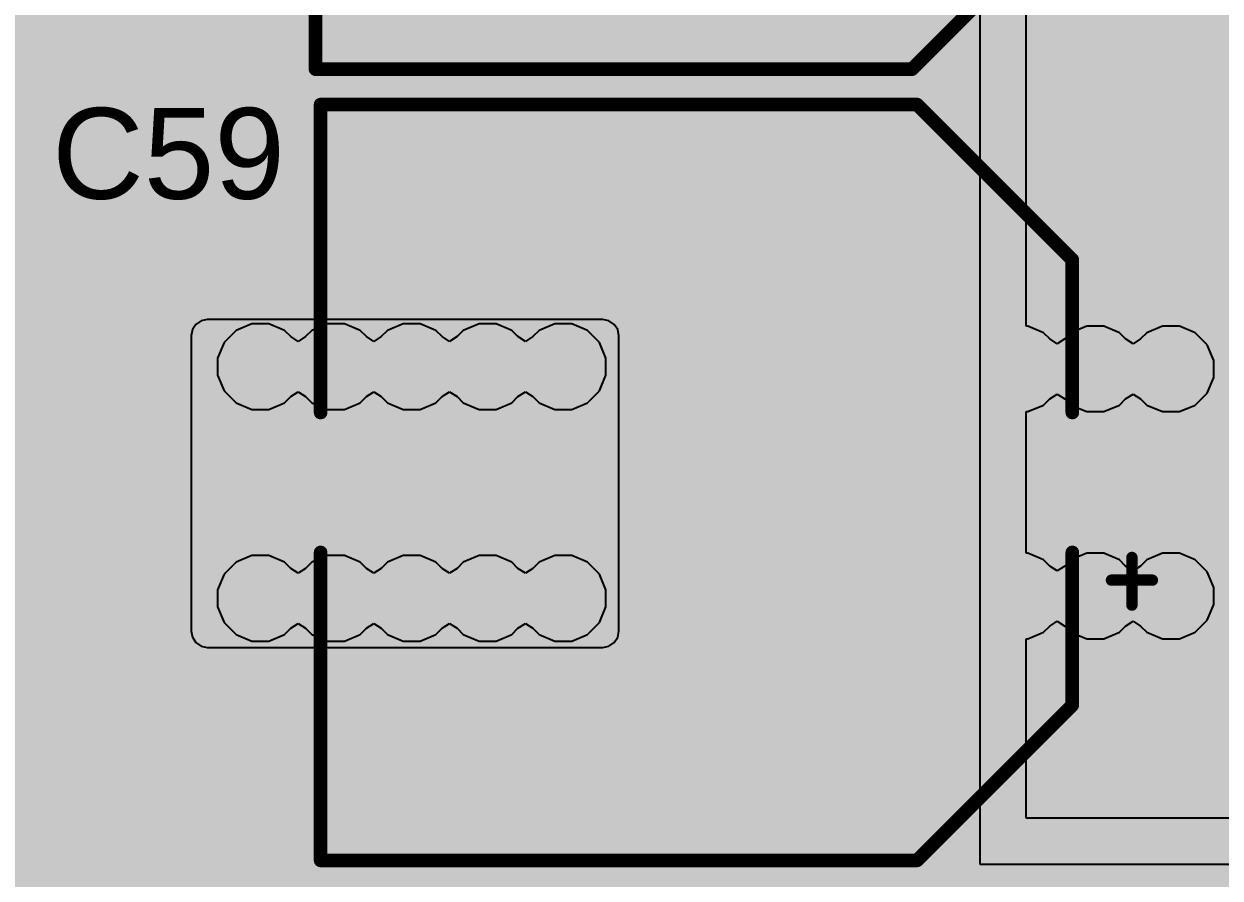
# Model space of a CAD drawing. Header units: millimetres. Extents: x 0 to 214, y 0 to 214.
# Drawn here: x 3.271 to 3.798, y 1.095 to 1.471 of the extents above; entities that cross this region are included whole.
import ezdxf

# ---------------------------------------------------------------- set-up
doc = ezdxf.new("R2010")
doc.units = ezdxf.units.MM
doc.header["$MEASUREMENT"] = 0
for name, color, linetype in [('BottomLayer', 5, 'Continuous'), ('BottomSolder', 6, 'Continuous'), ('TopLayer', 1, 'Continuous'), ('TopOverlay', 2, 'Continuous'), ('TopPaste', 8, 'Continuous'), ('TopSolder', 216, 'Continuous'), ('ViaHoleLayer', 16, 'Continuous')]:
    doc.layers.add(name, color=color, linetype=linetype)
doc.styles.add('Arial', font='', dxfattribs={"height": 0.2})
doc.styles.get('Arial').set_extended_font_data('Arial')

# ---------------------------------------------------------------- blocks, each defined once
blk = doc.blocks.new('50SVPF18M_84')
at = {"layer": 'TopLayer'}
for points in [[(-0.211307, 0.027559), (-0.045953, 0.027559), (-0.045953, -0.027559), (-0.211307, -0.027559)], [(0.045953, 0.027559), (0.211307, 0.027559), (0.211307, -0.027559), (0.045953, -0.027559)]]:
    blk.add_hatch(color=1, dxfattribs=at).paths.add_polyline_path(points)
at = {"layer": 'TopPaste'}
for points in [[(-0.211307, 0.027559), (-0.045953, 0.027559), (-0.045953, -0.027559), (-0.211307, -0.027559)], [(0.045953, 0.027559), (0.211307, 0.027559), (0.211307, -0.027559), (0.045953, -0.027559)]]:
    blk.add_hatch(color=8, dxfattribs=at).paths.add_polyline_path(points)
at = {"layer": 'TopSolder'}
for points in [[(-0.213307, 0.029559), (-0.043953, 0.029559), (-0.043953, -0.029559), (-0.213307, -0.029559)], [(0.043953, 0.029559), (0.213307, 0.029559), (0.213307, -0.029559), (0.043953, -0.029559)]]:
    blk.add_hatch(color=216, dxfattribs=at).paths.add_polyline_path(points)
at = {"layer": 'TopOverlay'}
for points, const_width in [([(-0.097046, 0.166387), (-0.165403, 0.09803)], 0.006), ([(0.165403, 0.166387), (-0.097046, 0.166387)], 0.006), ([(0.165403, 0.166387), (0.165403, 0.030803)], 0.006), ([(-0.165403, 0.09803), (-0.165403, 0.030803)], 0.006), ([(-0.19163, 0.054), (-0.19163, 0.033)], 0.005), ([(-0.18263, 0.043), (-0.20063, 0.043)], 0.005), ([(-0.165403, -0.030803), (-0.165403, -0.09803)], 0.006), ([(0.165403, -0.030803), (0.165403, -0.166387)], 0.006), ([(-0.097046, -0.166387), (-0.165403, -0.09803)], 0.006), ([(0.165403, -0.166387), (-0.097046, -0.166387)], 0.006)]:
    blk.add_lwpolyline(points, dxfattribs=dict(at, const_width=const_width))
for points, const_width in [([(-0.098546, 0.166387, 1), (-0.095546, 0.166387, 1)], 0.003), ([(-0.098546, 0.166387, 1), (-0.095546, 0.166387, 1)], 0.003), ([(0.163903, 0.166387, 1), (0.166903, 0.166387, 1)], 0.003), ([(0.163903, 0.166387, 1), (0.166903, 0.166387, 1)], 0.003), ([(-0.166903, 0.09803, 1), (-0.163903, 0.09803, 1)], 0.003), ([(-0.166903, 0.09803, 1), (-0.163903, 0.09803, 1)], 0.003), ([(-0.19288, 0.054, 1), (-0.19038, 0.054, 1)], 0.0025), ([(-0.20188, 0.043, 1), (-0.19938, 0.043, 1)], 0.0025), ([(-0.18388, 0.043, 1), (-0.18138, 0.043, 1)], 0.0025), ([(-0.19288, 0.033, 1), (-0.19038, 0.033, 1)], 0.0025), ([(-0.166903, 0.030803, 1), (-0.163903, 0.030803, 1)], 0.003), ([(0.163903, 0.030803, 1), (0.166903, 0.030803, 1)], 0.003), ([(-0.166903, -0.030803, 1), (-0.163903, -0.030803, 1)], 0.003), ([(0.163903, -0.030803, 1), (0.166903, -0.030803, 1)], 0.003), ([(-0.166903, -0.09803, 1), (-0.163903, -0.09803, 1)], 0.003), ([(-0.166903, -0.09803, 1), (-0.163903, -0.09803, 1)], 0.003), ([(-0.098546, -0.166387, 1), (-0.095546, -0.166387, 1)], 0.003), ([(-0.098546, -0.166387, 1), (-0.095546, -0.166387, 1)], 0.003), ([(0.163903, -0.166387, 1), (0.166903, -0.166387, 1)], 0.003), ([(0.163903, -0.166387, 1), (0.166903, -0.166387, 1)], 0.003)]:
    blk.add_lwpolyline(points, format="xyb", close=True, dxfattribs=dict(at, const_width=const_width))
blk = doc.blocks.new('50SVPF18M_87')
at = {"layer": 'TopLayer'}
for points in [[(-0.211307, 0.027559), (-0.045953, 0.027559), (-0.045953, -0.027559), (-0.211307, -0.027559)], [(0.045953, 0.027559), (0.211307, 0.027559), (0.211307, -0.027559), (0.045953, -0.027559)]]:
    blk.add_hatch(color=1, dxfattribs=at).paths.add_polyline_path(points)
at = {"layer": 'TopPaste'}
for points in [[(-0.211307, 0.027559), (-0.045953, 0.027559), (-0.045953, -0.027559), (-0.211307, -0.027559)], [(0.045953, 0.027559), (0.211307, 0.027559), (0.211307, -0.027559), (0.045953, -0.027559)]]:
    blk.add_hatch(color=8, dxfattribs=at).paths.add_polyline_path(points)
at = {"layer": 'TopSolder'}
for points in [[(-0.213307, 0.029559), (-0.043953, 0.029559), (-0.043953, -0.029559), (-0.213307, -0.029559)], [(0.043953, 0.029559), (0.213307, 0.029559), (0.213307, -0.029559), (0.043953, -0.029559)]]:
    blk.add_hatch(color=216, dxfattribs=at).paths.add_polyline_path(points)
at = {"layer": 'TopOverlay'}
for points, const_width in [([(-0.097046, 0.166387), (-0.165403, 0.09803)], 0.006), ([(0.165403, 0.166387), (-0.097046, 0.166387)], 0.006), ([(0.165403, 0.166387), (0.165403, 0.030803)], 0.006), ([(-0.165403, 0.09803), (-0.165403, 0.030803)], 0.006), ([(-0.19163, 0.054), (-0.19163, 0.033)], 0.005), ([(-0.18263, 0.043), (-0.20063, 0.043)], 0.005), ([(-0.165403, -0.030803), (-0.165403, -0.09803)], 0.006), ([(0.165403, -0.030803), (0.165403, -0.166387)], 0.006), ([(-0.097046, -0.166387), (-0.165403, -0.09803)], 0.006), ([(0.165403, -0.166387), (-0.097046, -0.166387)], 0.006)]:
    blk.add_lwpolyline(points, dxfattribs=dict(at, const_width=const_width))
for points, const_width in [([(-0.098546, 0.166387, 1), (-0.095546, 0.166387, 1)], 0.003), ([(-0.098546, 0.166387, 1), (-0.095546, 0.166387, 1)], 0.003), ([(0.163903, 0.166387, 1), (0.166903, 0.166387, 1)], 0.003), ([(0.163903, 0.166387, 1), (0.166903, 0.166387, 1)], 0.003), ([(-0.166903, 0.09803, 1), (-0.163903, 0.09803, 1)], 0.003), ([(-0.166903, 0.09803, 1), (-0.163903, 0.09803, 1)], 0.003), ([(-0.19288, 0.054, 1), (-0.19038, 0.054, 1)], 0.0025), ([(-0.20188, 0.043, 1), (-0.19938, 0.043, 1)], 0.0025), ([(-0.18388, 0.043, 1), (-0.18138, 0.043, 1)], 0.0025), ([(-0.19288, 0.033, 1), (-0.19038, 0.033, 1)], 0.0025), ([(-0.166903, 0.030803, 1), (-0.163903, 0.030803, 1)], 0.003), ([(0.163903, 0.030803, 1), (0.166903, 0.030803, 1)], 0.003), ([(-0.166903, -0.030803, 1), (-0.163903, -0.030803, 1)], 0.003), ([(0.163903, -0.030803, 1), (0.166903, -0.030803, 1)], 0.003), ([(-0.166903, -0.09803, 1), (-0.163903, -0.09803, 1)], 0.003), ([(-0.166903, -0.09803, 1), (-0.163903, -0.09803, 1)], 0.003), ([(-0.098546, -0.166387, 1), (-0.095546, -0.166387, 1)], 0.003), ([(-0.098546, -0.166387, 1), (-0.095546, -0.166387, 1)], 0.003), ([(0.163903, -0.166387, 1), (0.166903, -0.166387, 1)], 0.003), ([(0.163903, -0.166387, 1), (0.166903, -0.166387, 1)], 0.003)]:
    blk.add_lwpolyline(points, format="xyb", close=True, dxfattribs=dict(at, const_width=const_width))

msp = doc.modelspace()

# ---------------------------------------------------------------- hatches: boundary and pattern name
at = {"layer": 'BottomLayer'}
h = msp.add_hatch(color=5, dxfattribs=at)
edge = h.paths.add_edge_path()
edge.add_arc((3.37531, 1.32011), 0.01181, 0, 360)
h = msp.add_hatch(color=5, dxfattribs=at)
edge = h.paths.add_edge_path()
edge.add_arc((3.40864, 1.32011), 0.01181, 0, 360)
h = msp.add_hatch(color=5, dxfattribs=at)
edge = h.paths.add_edge_path()
edge.add_arc((3.44198, 1.32011), 0.01181, 0, 360)
h = msp.add_hatch(color=5, dxfattribs=at)
edge = h.paths.add_edge_path()
edge.add_arc((3.47531, 1.32011), 0.01181, 0, 360)
h = msp.add_hatch(color=5, dxfattribs=at)
edge = h.paths.add_edge_path()
edge.add_arc((3.50864, 1.32011), 0.01181, 0, 360)
h = msp.add_hatch(color=5, dxfattribs=at)
edge = h.paths.add_edge_path()
edge.add_arc((3.6094, 1.31911), 0.01181, 0, 360)
h = msp.add_hatch(color=5, dxfattribs=at)
edge = h.paths.add_edge_path()
edge.add_arc((3.64273, 1.31911), 0.01181, 0, 360)
h = msp.add_hatch(color=5, dxfattribs=at)
edge = h.paths.add_edge_path()
edge.add_arc((3.67607, 1.31911), 0.01181, 0, 360)
h = msp.add_hatch(color=5, dxfattribs=at)
edge = h.paths.add_edge_path()
edge.add_arc((3.7094, 1.31911), 0.01181, 0, 360)
h = msp.add_hatch(color=5, dxfattribs=at)
edge = h.paths.add_edge_path()
edge.add_arc((3.74273, 1.31911), 0.01181, 0, 360)
h = msp.add_hatch(color=5, dxfattribs=at)
edge = h.paths.add_edge_path()
edge.add_arc((3.77607, 1.31911), 0.01181, 0, 360)
h = msp.add_hatch(color=5, dxfattribs=at)
edge = h.paths.add_edge_path()
edge.add_arc((3.37531, 1.21811), 0.01181, 0, 360)
h = msp.add_hatch(color=5, dxfattribs=at)
edge = h.paths.add_edge_path()
edge.add_arc((3.40864, 1.21811), 0.01181, 0, 360)
h = msp.add_hatch(color=5, dxfattribs=at)
edge = h.paths.add_edge_path()
edge.add_arc((3.44198, 1.21811), 0.01181, 0, 360)
h = msp.add_hatch(color=5, dxfattribs=at)
edge = h.paths.add_edge_path()
edge.add_arc((3.47531, 1.21811), 0.01181, 0, 360)
h = msp.add_hatch(color=5, dxfattribs=at)
edge = h.paths.add_edge_path()
edge.add_arc((3.50864, 1.21811), 0.01181, 0, 360)
h = msp.add_hatch(color=5, dxfattribs=at)
edge = h.paths.add_edge_path()
edge.add_arc((3.6094, 1.21911), 0.01181, 0, 360)
h = msp.add_hatch(color=5, dxfattribs=at)
edge = h.paths.add_edge_path()
edge.add_arc((3.64273, 1.21911), 0.01181, 0, 360)
h = msp.add_hatch(color=5, dxfattribs=at)
edge = h.paths.add_edge_path()
edge.add_arc((3.67607, 1.21911), 0.01181, 0, 360)
h = msp.add_hatch(color=5, dxfattribs=at)
edge = h.paths.add_edge_path()
edge.add_arc((3.7094, 1.21911), 0.01181, 0, 360)
h = msp.add_hatch(color=5, dxfattribs=at)
edge = h.paths.add_edge_path()
edge.add_arc((3.74273, 1.21911), 0.01181, 0, 360)
h = msp.add_hatch(color=5, dxfattribs=at)
edge = h.paths.add_edge_path()
edge.add_arc((3.77607, 1.21911), 0.01181, 0, 360)
at = {"layer": 'BottomSolder'}
msp.add_hatch(color=6, dxfattribs=at).paths.add_polyline_path([(4.097, 0.144), (4.097, 1.855), (3.18, 1.855), (3.18, 0.144)])
h = msp.add_hatch(color=6, dxfattribs=at)
edge = h.paths.add_edge_path()
edge.add_arc((3.37531, 1.32011), 0.01581, 0, 360)
h = msp.add_hatch(color=6, dxfattribs=at)
edge = h.paths.add_edge_path()
edge.add_arc((3.40864, 1.32011), 0.01581, 0, 360)
h = msp.add_hatch(color=6, dxfattribs=at)
edge = h.paths.add_edge_path()
edge.add_arc((3.44198, 1.32011), 0.01581, 0, 360)
h = msp.add_hatch(color=6, dxfattribs=at)
edge = h.paths.add_edge_path()
edge.add_arc((3.47531, 1.32011), 0.01581, 0, 360)
h = msp.add_hatch(color=6, dxfattribs=at)
edge = h.paths.add_edge_path()
edge.add_arc((3.50864, 1.32011), 0.01581, 0, 360)
h = msp.add_hatch(color=6, dxfattribs=at)
edge = h.paths.add_edge_path()
edge.add_arc((3.6094, 1.31911), 0.01581, 0, 360)
h = msp.add_hatch(color=6, dxfattribs=at)
edge = h.paths.add_edge_path()
edge.add_arc((3.64273, 1.31911), 0.01581, 0, 360)
h = msp.add_hatch(color=6, dxfattribs=at)
edge = h.paths.add_edge_path()
edge.add_arc((3.67607, 1.31911), 0.01581, 0, 360)
h = msp.add_hatch(color=6, dxfattribs=at)
edge = h.paths.add_edge_path()
edge.add_arc((3.7094, 1.31911), 0.01581, 0, 360)
h = msp.add_hatch(color=6, dxfattribs=at)
edge = h.paths.add_edge_path()
edge.add_arc((3.74273, 1.31911), 0.01581, 0, 360)
h = msp.add_hatch(color=6, dxfattribs=at)
edge = h.paths.add_edge_path()
edge.add_arc((3.77607, 1.31911), 0.01581, 0, 360)
h = msp.add_hatch(color=6, dxfattribs=at)
edge = h.paths.add_edge_path()
edge.add_arc((3.37531, 1.21811), 0.01581, 0, 360)
h = msp.add_hatch(color=6, dxfattribs=at)
edge = h.paths.add_edge_path()
edge.add_arc((3.40864, 1.21811), 0.01581, 0, 360)
h = msp.add_hatch(color=6, dxfattribs=at)
edge = h.paths.add_edge_path()
edge.add_arc((3.44198, 1.21811), 0.01581, 0, 360)
h = msp.add_hatch(color=6, dxfattribs=at)
edge = h.paths.add_edge_path()
edge.add_arc((3.47531, 1.21811), 0.01581, 0, 360)
h = msp.add_hatch(color=6, dxfattribs=at)
edge = h.paths.add_edge_path()
edge.add_arc((3.50864, 1.21811), 0.01581, 0, 360)
h = msp.add_hatch(color=6, dxfattribs=at)
edge = h.paths.add_edge_path()
edge.add_arc((3.6094, 1.21911), 0.01581, 0, 360)
h = msp.add_hatch(color=6, dxfattribs=at)
edge = h.paths.add_edge_path()
edge.add_arc((3.64273, 1.21911), 0.01581, 0, 360)
h = msp.add_hatch(color=6, dxfattribs=at)
edge = h.paths.add_edge_path()
edge.add_arc((3.67607, 1.21911), 0.01581, 0, 360)
h = msp.add_hatch(color=6, dxfattribs=at)
edge = h.paths.add_edge_path()
edge.add_arc((3.7094, 1.21911), 0.01581, 0, 360)
h = msp.add_hatch(color=6, dxfattribs=at)
edge = h.paths.add_edge_path()
edge.add_arc((3.74273, 1.21911), 0.01581, 0, 360)
h = msp.add_hatch(color=6, dxfattribs=at)
edge = h.paths.add_edge_path()
edge.add_arc((3.77607, 1.21911), 0.01581, 0, 360)
at = {"layer": 'TopLayer'}
msp.add_hatch(color=1, dxfattribs=at).paths.add_polyline_path([(3.352, 1.20367), (3.526, 1.20367), (3.526, 1.33367), (3.352, 1.33367)])
h = msp.add_hatch(color=1, dxfattribs=at)
edge = h.paths.add_edge_path()
edge.add_arc((3.37531, 1.32011), 0.01181, 0, 360)
h = msp.add_hatch(color=1, dxfattribs=at)
edge = h.paths.add_edge_path()
edge.add_arc((3.40864, 1.32011), 0.01181, 0, 360)
h = msp.add_hatch(color=1, dxfattribs=at)
edge = h.paths.add_edge_path()
edge.add_arc((3.44198, 1.32011), 0.01181, 0, 360)
h = msp.add_hatch(color=1, dxfattribs=at)
edge = h.paths.add_edge_path()
edge.add_arc((3.47531, 1.32011), 0.01181, 0, 360)
h = msp.add_hatch(color=1, dxfattribs=at)
edge = h.paths.add_edge_path()
edge.add_arc((3.50864, 1.32011), 0.01181, 0, 360)
h = msp.add_hatch(color=1, dxfattribs=at)
edge = h.paths.add_edge_path()
edge.add_arc((3.6094, 1.31911), 0.01181, 0, 360)
h = msp.add_hatch(color=1, dxfattribs=at)
edge = h.paths.add_edge_path()
edge.add_arc((3.64273, 1.31911), 0.01181, 0, 360)
h = msp.add_hatch(color=1, dxfattribs=at)
edge = h.paths.add_edge_path()
edge.add_arc((3.67607, 1.31911), 0.01181, 0, 360)
h = msp.add_hatch(color=1, dxfattribs=at)
edge = h.paths.add_edge_path()
edge.add_arc((3.7094, 1.31911), 0.01181, 0, 360)
h = msp.add_hatch(color=1, dxfattribs=at)
edge = h.paths.add_edge_path()
edge.add_arc((3.74273, 1.31911), 0.01181, 0, 360)
h = msp.add_hatch(color=1, dxfattribs=at)
edge = h.paths.add_edge_path()
edge.add_arc((3.77607, 1.31911), 0.01181, 0, 360)
h = msp.add_hatch(color=1, dxfattribs=at)
edge = h.paths.add_edge_path()
edge.add_arc((3.37531, 1.21811), 0.01181, 0, 360)
h = msp.add_hatch(color=1, dxfattribs=at)
edge = h.paths.add_edge_path()
edge.add_arc((3.40864, 1.21811), 0.01181, 0, 360)
h = msp.add_hatch(color=1, dxfattribs=at)
edge = h.paths.add_edge_path()
edge.add_arc((3.44198, 1.21811), 0.01181, 0, 360)
h = msp.add_hatch(color=1, dxfattribs=at)
edge = h.paths.add_edge_path()
edge.add_arc((3.47531, 1.21811), 0.01181, 0, 360)
h = msp.add_hatch(color=1, dxfattribs=at)
edge = h.paths.add_edge_path()
edge.add_arc((3.50864, 1.21811), 0.01181, 0, 360)
h = msp.add_hatch(color=1, dxfattribs=at)
edge = h.paths.add_edge_path()
edge.add_arc((3.6094, 1.21911), 0.01181, 0, 360)
h = msp.add_hatch(color=1, dxfattribs=at)
edge = h.paths.add_edge_path()
edge.add_arc((3.64273, 1.21911), 0.01181, 0, 360)
h = msp.add_hatch(color=1, dxfattribs=at)
edge = h.paths.add_edge_path()
edge.add_arc((3.67607, 1.21911), 0.01181, 0, 360)
h = msp.add_hatch(color=1, dxfattribs=at)
edge = h.paths.add_edge_path()
edge.add_arc((3.7094, 1.21911), 0.01181, 0, 360)
h = msp.add_hatch(color=1, dxfattribs=at)
edge = h.paths.add_edge_path()
edge.add_arc((3.74273, 1.21911), 0.01181, 0, 360)
h = msp.add_hatch(color=1, dxfattribs=at)
edge = h.paths.add_edge_path()
edge.add_arc((3.77607, 1.21911), 0.01181, 0, 360)
at = {"layer": 'TopSolder'}
msp.add_hatch(color=216, dxfattribs=at).paths.add_polyline_path([(4.097, 0.135), (4.097, 1.855), (3.18, 1.855), (3.18, 0.135)])
h = msp.add_hatch(color=216, dxfattribs=at)
edge = h.paths.add_edge_path()
edge.add_arc((3.37531, 1.32011), 0.01581, 0, 360)
h = msp.add_hatch(color=216, dxfattribs=at)
edge = h.paths.add_edge_path()
edge.add_arc((3.40864, 1.32011), 0.01581, 0, 360)
h = msp.add_hatch(color=216, dxfattribs=at)
edge = h.paths.add_edge_path()
edge.add_arc((3.44198, 1.32011), 0.01581, 0, 360)
h = msp.add_hatch(color=216, dxfattribs=at)
edge = h.paths.add_edge_path()
edge.add_arc((3.47531, 1.32011), 0.01581, 0, 360)
h = msp.add_hatch(color=216, dxfattribs=at)
edge = h.paths.add_edge_path()
edge.add_arc((3.50864, 1.32011), 0.01581, 0, 360)
h = msp.add_hatch(color=216, dxfattribs=at)
edge = h.paths.add_edge_path()
edge.add_arc((3.6094, 1.31911), 0.01581, 0, 360)
h = msp.add_hatch(color=216, dxfattribs=at)
edge = h.paths.add_edge_path()
edge.add_arc((3.64273, 1.31911), 0.01581, 0, 360)
h = msp.add_hatch(color=216, dxfattribs=at)
edge = h.paths.add_edge_path()
edge.add_arc((3.67607, 1.31911), 0.01581, 0, 360)
h = msp.add_hatch(color=216, dxfattribs=at)
edge = h.paths.add_edge_path()
edge.add_arc((3.7094, 1.31911), 0.01581, 0, 360)
h = msp.add_hatch(color=216, dxfattribs=at)
edge = h.paths.add_edge_path()
edge.add_arc((3.74273, 1.31911), 0.01581, 0, 360)
h = msp.add_hatch(color=216, dxfattribs=at)
edge = h.paths.add_edge_path()
edge.add_arc((3.77607, 1.31911), 0.01581, 0, 360)
h = msp.add_hatch(color=216, dxfattribs=at)
edge = h.paths.add_edge_path()
edge.add_arc((3.37531, 1.21811), 0.01581, 0, 360)
h = msp.add_hatch(color=216, dxfattribs=at)
edge = h.paths.add_edge_path()
edge.add_arc((3.40864, 1.21811), 0.01581, 0, 360)
h = msp.add_hatch(color=216, dxfattribs=at)
edge = h.paths.add_edge_path()
edge.add_arc((3.44198, 1.21811), 0.01581, 0, 360)
h = msp.add_hatch(color=216, dxfattribs=at)
edge = h.paths.add_edge_path()
edge.add_arc((3.47531, 1.21811), 0.01581, 0, 360)
h = msp.add_hatch(color=216, dxfattribs=at)
edge = h.paths.add_edge_path()
edge.add_arc((3.50864, 1.21811), 0.01581, 0, 360)
h = msp.add_hatch(color=216, dxfattribs=at)
edge = h.paths.add_edge_path()
edge.add_arc((3.6094, 1.21911), 0.01581, 0, 360)
h = msp.add_hatch(color=216, dxfattribs=at)
edge = h.paths.add_edge_path()
edge.add_arc((3.64273, 1.21911), 0.01581, 0, 360)
h = msp.add_hatch(color=216, dxfattribs=at)
edge = h.paths.add_edge_path()
edge.add_arc((3.67607, 1.21911), 0.01581, 0, 360)
h = msp.add_hatch(color=216, dxfattribs=at)
edge = h.paths.add_edge_path()
edge.add_arc((3.7094, 1.21911), 0.01581, 0, 360)
h = msp.add_hatch(color=216, dxfattribs=at)
edge = h.paths.add_edge_path()
edge.add_arc((3.74273, 1.21911), 0.01581, 0, 360)
h = msp.add_hatch(color=216, dxfattribs=at)
edge = h.paths.add_edge_path()
edge.add_arc((3.77607, 1.21911), 0.01581, 0, 360)
at = {"layer": 'ViaHoleLayer'}
h = msp.add_hatch(color=16, dxfattribs=at)
edge = h.paths.add_edge_path()
edge.add_arc((3.37531, 1.32011), 0.00591, 0, 360)
h = msp.add_hatch(color=16, dxfattribs=at)
edge = h.paths.add_edge_path()
edge.add_arc((3.40864, 1.32011), 0.00591, 0, 360)
h = msp.add_hatch(color=16, dxfattribs=at)
edge = h.paths.add_edge_path()
edge.add_arc((3.44198, 1.32011), 0.00591, 0, 360)
h = msp.add_hatch(color=16, dxfattribs=at)
edge = h.paths.add_edge_path()
edge.add_arc((3.47531, 1.32011), 0.00591, 0, 360)
h = msp.add_hatch(color=16, dxfattribs=at)
edge = h.paths.add_edge_path()
edge.add_arc((3.50864, 1.32011), 0.00591, 0, 360)
h = msp.add_hatch(color=16, dxfattribs=at)
edge = h.paths.add_edge_path()
edge.add_arc((3.6094, 1.31911), 0.00591, 0, 360)
h = msp.add_hatch(color=16, dxfattribs=at)
edge = h.paths.add_edge_path()
edge.add_arc((3.64273, 1.31911), 0.00591, 0, 360)
h = msp.add_hatch(color=16, dxfattribs=at)
edge = h.paths.add_edge_path()
edge.add_arc((3.67607, 1.31911), 0.00591, 0, 360)
h = msp.add_hatch(color=16, dxfattribs=at)
edge = h.paths.add_edge_path()
edge.add_arc((3.7094, 1.31911), 0.00591, 0, 360)
h = msp.add_hatch(color=16, dxfattribs=at)
edge = h.paths.add_edge_path()
edge.add_arc((3.74273, 1.31911), 0.00591, 0, 360)
h = msp.add_hatch(color=16, dxfattribs=at)
edge = h.paths.add_edge_path()
edge.add_arc((3.77607, 1.31911), 0.00591, 0, 360)
h = msp.add_hatch(color=16, dxfattribs=at)
edge = h.paths.add_edge_path()
edge.add_arc((3.37531, 1.21811), 0.00591, 0, 360)
h = msp.add_hatch(color=16, dxfattribs=at)
edge = h.paths.add_edge_path()
edge.add_arc((3.40864, 1.21811), 0.00591, 0, 360)
h = msp.add_hatch(color=16, dxfattribs=at)
edge = h.paths.add_edge_path()
edge.add_arc((3.44198, 1.21811), 0.00591, 0, 360)
h = msp.add_hatch(color=16, dxfattribs=at)
edge = h.paths.add_edge_path()
edge.add_arc((3.47531, 1.21811), 0.00591, 0, 360)
h = msp.add_hatch(color=16, dxfattribs=at)
edge = h.paths.add_edge_path()
edge.add_arc((3.50864, 1.21811), 0.00591, 0, 360)
h = msp.add_hatch(color=16, dxfattribs=at)
edge = h.paths.add_edge_path()
edge.add_arc((3.6094, 1.21911), 0.00591, 0, 360)
h = msp.add_hatch(color=16, dxfattribs=at)
edge = h.paths.add_edge_path()
edge.add_arc((3.64273, 1.21911), 0.00591, 0, 360)
h = msp.add_hatch(color=16, dxfattribs=at)
edge = h.paths.add_edge_path()
edge.add_arc((3.67607, 1.21911), 0.00591, 0, 360)
h = msp.add_hatch(color=16, dxfattribs=at)
edge = h.paths.add_edge_path()
edge.add_arc((3.7094, 1.21911), 0.00591, 0, 360)
h = msp.add_hatch(color=16, dxfattribs=at)
edge = h.paths.add_edge_path()
edge.add_arc((3.74273, 1.21911), 0.00591, 0, 360)
h = msp.add_hatch(color=16, dxfattribs=at)
edge = h.paths.add_edge_path()
edge.add_arc((3.77607, 1.21911), 0.00591, 0, 360)

# ---------------------------------------------------------------- linework, layer by layer
at = {"layer": 'BottomLayer'}
for p, q in [((3.692, 1.54925), (3.692, 1.33792)), ((3.71239, 1.33792), (3.71239, 1.54925)), ((3.37157, 1.33892), (3.36465, 1.33605)), ((3.37905, 1.33892), (3.37157, 1.33892)), ((3.38596, 1.33605), (3.37905, 1.33892)), ((3.4049, 1.33892), (3.39799, 1.33605)), ((3.41238, 1.33892), (3.4049, 1.33892)), ((3.4193, 1.33605), (3.41238, 1.33892)), ((3.43823, 1.33892), (3.43132, 1.33605)), ((3.44572, 1.33892), (3.43823, 1.33892)), ((3.45263, 1.33605), (3.44572, 1.33892)), ((3.47157, 1.33892), (3.46465, 1.33605)), ((3.47905, 1.33892), (3.47157, 1.33892)), ((3.48596, 1.33605), (3.47905, 1.33892)), ((3.5049, 1.33892), (3.49799, 1.33605)), ((3.51238, 1.33892), (3.5049, 1.33892)), ((3.5193, 1.33605), (3.51238, 1.33892)), ((3.692, 1.33792), (3.692, 1.3003)), ((3.71314, 1.33792), (3.71239, 1.33792)), ((3.72006, 1.33505), (3.71314, 1.33792)), ((3.73899, 1.33792), (3.73208, 1.33505)), ((3.74648, 1.33792), (3.73899, 1.33792)), ((3.75339, 1.33505), (3.74648, 1.33792)), ((3.77233, 1.33792), (3.76541, 1.33505)), ((3.77981, 1.33792), (3.77233, 1.33792)), ((3.78672, 1.33505), (3.77981, 1.33792)), ((3.36465, 1.33605), (3.35936, 1.33076)), ((3.38871, 1.33331), (3.38596, 1.33605)), ((3.39198, 1.33122), (3.38871, 1.33331)), ((3.39524, 1.33331), (3.39198, 1.33122)), ((3.39799, 1.33605), (3.39524, 1.33331)), ((3.42204, 1.33331), (3.4193, 1.33605)), ((3.42531, 1.33122), (3.42204, 1.33331)), ((3.42858, 1.33331), (3.42531, 1.33122)), ((3.43132, 1.33605), (3.42858, 1.33331)), ((3.45538, 1.33331), (3.45263, 1.33605)), ((3.45864, 1.33122), (3.45538, 1.33331)), ((3.46191, 1.33331), (3.45864, 1.33122)), ((3.46465, 1.33605), (3.46191, 1.33331)), ((3.48871, 1.33331), (3.48596, 1.33605)), ((3.49198, 1.33122), (3.48871, 1.33331)), ((3.49524, 1.33331), (3.49198, 1.33122)), ((3.49799, 1.33605), (3.49524, 1.33331)), ((3.52459, 1.33076), (3.5193, 1.33605)), ((3.7228, 1.33231), (3.72006, 1.33505)), ((3.72607, 1.33022), (3.7228, 1.33231)), ((3.72933, 1.33231), (3.72607, 1.33022)), ((3.73208, 1.33505), (3.72933, 1.33231)), ((3.75613, 1.33231), (3.75339, 1.33505)), ((3.7594, 1.33022), (3.75613, 1.33231)), ((3.76267, 1.33231), (3.7594, 1.33022)), ((3.76541, 1.33505), (3.76267, 1.33231)), ((3.79201, 1.32976), (3.78672, 1.33505)), ((3.35936, 1.33076), (3.3565, 1.32385)), ((3.52745, 1.32385), (3.52459, 1.33076)), ((3.79488, 1.32285), (3.79201, 1.32976)), ((3.3565, 1.32385), (3.3565, 1.31637)), ((3.52745, 1.31637), (3.52745, 1.32385)), ((3.79488, 1.31537), (3.79488, 1.32285)), ((3.3565, 1.31637), (3.35936, 1.30945)), ((3.52459, 1.30945), (3.52745, 1.31637)), ((3.79201, 1.30845), (3.79488, 1.31537)), ((3.35936, 1.30945), (3.36465, 1.30416)), ((3.38596, 1.30416), (3.38871, 1.3069)), ((3.38871, 1.3069), (3.39198, 1.30899)), ((3.39198, 1.30899), (3.39524, 1.3069)), ((3.39524, 1.3069), (3.39799, 1.30416)), ((3.4193, 1.30416), (3.42204, 1.3069)), ((3.42204, 1.3069), (3.42531, 1.30899)), ((3.42531, 1.30899), (3.42858, 1.3069)), ((3.42858, 1.3069), (3.43132, 1.30416)), ((3.45263, 1.30416), (3.45538, 1.3069)), ((3.45538, 1.3069), (3.45864, 1.30899)), ((3.45864, 1.30899), (3.46191, 1.3069)), ((3.46191, 1.3069), (3.46465, 1.30416)), ((3.48596, 1.30416), (3.48871, 1.3069)), ((3.48871, 1.3069), (3.49198, 1.30899)), ((3.49198, 1.30899), (3.49524, 1.3069)), ((3.49524, 1.3069), (3.49799, 1.30416)), ((3.5193, 1.30416), (3.52459, 1.30945)), ((3.72006, 1.30316), (3.7228, 1.3059)), ((3.7228, 1.3059), (3.72607, 1.30799)), ((3.72607, 1.30799), (3.72933, 1.3059)), ((3.72933, 1.3059), (3.73208, 1.30316)), ((3.75339, 1.30316), (3.75613, 1.3059)), ((3.75613, 1.3059), (3.7594, 1.30799)), ((3.7594, 1.30799), (3.76267, 1.3059)), ((3.76267, 1.3059), (3.76541, 1.30316)), ((3.78672, 1.30316), (3.79201, 1.30845)), ((3.36465, 1.30416), (3.37157, 1.3013)), ((3.37157, 1.3013), (3.37905, 1.3013)), ((3.37905, 1.3013), (3.38596, 1.30416)), ((3.39799, 1.30416), (3.4049, 1.3013)), ((3.4049, 1.3013), (3.41238, 1.3013)), ((3.41238, 1.3013), (3.4193, 1.30416)), ((3.43132, 1.30416), (3.43823, 1.3013)), ((3.43823, 1.3013), (3.44572, 1.3013)), ((3.44572, 1.3013), (3.45263, 1.30416)), ((3.46465, 1.30416), (3.47157, 1.3013)), ((3.47157, 1.3013), (3.47905, 1.3013)), ((3.47905, 1.3013), (3.48596, 1.30416)), ((3.49799, 1.30416), (3.5049, 1.3013)), ((3.5049, 1.3013), (3.51238, 1.3013)), ((3.51238, 1.3013), (3.5193, 1.30416)), ((3.692, 1.3003), (3.692, 1.23792)), ((3.71239, 1.23792), (3.71239, 1.3003)), ((3.71239, 1.3003), (3.71314, 1.3003)), ((3.71314, 1.3003), (3.72006, 1.30316)), ((3.73208, 1.30316), (3.73899, 1.3003)), ((3.73899, 1.3003), (3.74648, 1.3003)), ((3.74648, 1.3003), (3.75339, 1.30316)), ((3.76541, 1.30316), (3.77233, 1.3003)), ((3.77233, 1.3003), (3.77981, 1.3003)), ((3.77981, 1.3003), (3.78672, 1.30316)), ((3.692, 1.23792), (3.692, 1.2003)), ((3.71314, 1.23792), (3.71239, 1.23792)), ((3.72006, 1.23505), (3.71314, 1.23792)), ((3.73899, 1.23792), (3.73208, 1.23505)), ((3.74648, 1.23792), (3.73899, 1.23792)), ((3.75339, 1.23505), (3.74648, 1.23792)), ((3.77233, 1.23792), (3.76541, 1.23505)), ((3.77981, 1.23792), (3.77233, 1.23792)), ((3.78672, 1.23505), (3.77981, 1.23792)), ((3.36465, 1.23405), (3.35936, 1.22876)), ((3.37157, 1.23692), (3.36465, 1.23405)), ((3.37905, 1.23692), (3.37157, 1.23692)), ((3.38596, 1.23405), (3.37905, 1.23692)), ((3.38871, 1.23131), (3.38596, 1.23405)), ((3.39799, 1.23405), (3.39524, 1.23131)), ((3.4049, 1.23692), (3.39799, 1.23405)), ((3.41238, 1.23692), (3.4049, 1.23692)), ((3.4193, 1.23405), (3.41238, 1.23692)), ((3.42204, 1.23131), (3.4193, 1.23405)), ((3.43132, 1.23405), (3.42858, 1.23131)), ((3.43823, 1.23692), (3.43132, 1.23405)), ((3.44572, 1.23692), (3.43823, 1.23692)), ((3.45263, 1.23405), (3.44572, 1.23692)), ((3.45538, 1.23131), (3.45263, 1.23405)), ((3.46465, 1.23405), (3.46191, 1.23131)), ((3.47157, 1.23692), (3.46465, 1.23405)), ((3.47905, 1.23692), (3.47157, 1.23692)), ((3.48596, 1.23405), (3.47905, 1.23692)), ((3.48871, 1.23131), (3.48596, 1.23405)), ((3.49799, 1.23405), (3.49524, 1.23131)), ((3.5049, 1.23692), (3.49799, 1.23405)), ((3.51238, 1.23692), (3.5049, 1.23692)), ((3.5193, 1.23405), (3.51238, 1.23692)), ((3.52459, 1.22876), (3.5193, 1.23405)), ((3.7228, 1.23231), (3.72006, 1.23505)), ((3.72607, 1.23022), (3.7228, 1.23231)), ((3.72933, 1.23231), (3.72607, 1.23022)), ((3.73208, 1.23505), (3.72933, 1.23231)), ((3.75613, 1.23231), (3.75339, 1.23505)), ((3.7594, 1.23022), (3.75613, 1.23231)), ((3.76267, 1.23231), (3.7594, 1.23022)), ((3.76541, 1.23505), (3.76267, 1.23231)), ((3.79201, 1.22976), (3.78672, 1.23505)), ((3.35936, 1.22876), (3.3565, 1.22185)), ((3.39198, 1.22922), (3.38871, 1.23131)), ((3.39524, 1.23131), (3.39198, 1.22922)), ((3.42531, 1.22922), (3.42204, 1.23131)), ((3.42858, 1.23131), (3.42531, 1.22922)), ((3.45864, 1.22922), (3.45538, 1.23131)), ((3.46191, 1.23131), (3.45864, 1.22922)), ((3.49198, 1.22922), (3.48871, 1.23131)), ((3.49524, 1.23131), (3.49198, 1.22922)), ((3.52745, 1.22185), (3.52459, 1.22876)), ((3.79488, 1.22285), (3.79201, 1.22976)), ((3.3565, 1.22185), (3.3565, 1.21437)), ((3.52745, 1.21437), (3.52745, 1.22185)), ((3.79488, 1.21537), (3.79488, 1.22285)), ((3.3565, 1.21437), (3.35936, 1.20745)), ((3.52459, 1.20745), (3.52745, 1.21437)), ((3.79201, 1.20845), (3.79488, 1.21537)), ((3.35936, 1.20745), (3.36465, 1.20216)), ((3.38871, 1.2049), (3.39198, 1.20699)), ((3.39198, 1.20699), (3.39524, 1.2049)), ((3.42204, 1.2049), (3.42531, 1.20699)), ((3.42531, 1.20699), (3.42858, 1.2049)), ((3.45538, 1.2049), (3.45864, 1.20699)), ((3.45864, 1.20699), (3.46191, 1.2049)), ((3.48871, 1.2049), (3.49198, 1.20699)), ((3.49198, 1.20699), (3.49524, 1.2049)), ((3.5193, 1.20216), (3.52459, 1.20745)), ((3.72006, 1.20316), (3.7228, 1.2059)), ((3.7228, 1.2059), (3.72607, 1.20799)), ((3.72607, 1.20799), (3.72933, 1.2059)), ((3.72933, 1.2059), (3.73208, 1.20316)), ((3.75339, 1.20316), (3.75613, 1.2059)), ((3.75613, 1.2059), (3.7594, 1.20799)), ((3.7594, 1.20799), (3.76267, 1.2059)), ((3.76267, 1.2059), (3.76541, 1.20316)), ((3.78672, 1.20316), (3.79201, 1.20845)), ((3.36465, 1.20216), (3.37157, 1.1993)), ((3.37905, 1.1993), (3.38596, 1.20216)), ((3.38596, 1.20216), (3.38871, 1.2049)), ((3.39524, 1.2049), (3.39799, 1.20216)), ((3.39799, 1.20216), (3.4049, 1.1993)), ((3.41238, 1.1993), (3.4193, 1.20216)), ((3.4193, 1.20216), (3.42204, 1.2049)), ((3.42858, 1.2049), (3.43132, 1.20216)), ((3.43132, 1.20216), (3.43823, 1.1993)), ((3.44572, 1.1993), (3.45263, 1.20216)), ((3.45263, 1.20216), (3.45538, 1.2049)), ((3.46191, 1.2049), (3.46465, 1.20216)), ((3.46465, 1.20216), (3.47157, 1.1993)), ((3.47905, 1.1993), (3.48596, 1.20216)), ((3.48596, 1.20216), (3.48871, 1.2049)), ((3.49524, 1.2049), (3.49799, 1.20216)), ((3.49799, 1.20216), (3.5049, 1.1993)), ((3.51238, 1.1993), (3.5193, 1.20216)), ((3.692, 1.2003), (3.692, 1.12139)), ((3.71239, 1.12139), (3.71239, 1.2003)), ((3.71239, 1.2003), (3.71314, 1.2003)), ((3.71314, 1.2003), (3.72006, 1.20316)), ((3.73208, 1.20316), (3.73899, 1.2003)), ((3.73899, 1.2003), (3.74648, 1.2003)), ((3.74648, 1.2003), (3.75339, 1.20316)), ((3.76541, 1.20316), (3.77233, 1.2003)), ((3.77233, 1.2003), (3.77981, 1.2003)), ((3.77981, 1.2003), (3.78672, 1.20316)), ((3.37157, 1.1993), (3.37905, 1.1993)), ((3.4049, 1.1993), (3.41238, 1.1993)), ((3.43823, 1.1993), (3.44572, 1.1993)), ((3.47157, 1.1993), (3.47905, 1.1993)), ((3.5049, 1.1993), (3.51238, 1.1993)), ((3.692, 1.12139), (3.692, 1.101)), ((4.039, 1.12139), (3.71239, 1.12139)), ((3.692, 1.101), (4.03699, 1.101))]:
    msp.add_line(p, q, dxfattribs=at)
at = {"layer": 'TopLayer'}
for p, q in [((3.34695, 1.33871), (3.34541, 1.3364)), ((3.34927, 1.34026), (3.34695, 1.33871)), ((3.352, 1.3408), (3.34927, 1.34026)), ((3.526, 1.3408), (3.352, 1.3408)), ((3.52873, 1.34026), (3.526, 1.3408)), ((3.53105, 1.33871), (3.52873, 1.34026)), ((3.53259, 1.3364), (3.53105, 1.33871)), ((3.34541, 1.3364), (3.34486, 1.33367)), ((3.34486, 1.33367), (3.34486, 1.20367)), ((3.53314, 1.33367), (3.53259, 1.3364)), ((3.53314, 1.20367), (3.53314, 1.33367)), ((3.34486, 1.20367), (3.34541, 1.20094)), ((3.34541, 1.20094), (3.34695, 1.19862)), ((3.53105, 1.19862), (3.53259, 1.20094)), ((3.53259, 1.20094), (3.53314, 1.20367)), ((3.34695, 1.19862), (3.34927, 1.19707)), ((3.34927, 1.19707), (3.352, 1.19653)), ((3.352, 1.19653), (3.526, 1.19653)), ((3.526, 1.19653), (3.52873, 1.19707)), ((3.52873, 1.19707), (3.53105, 1.19862))]:
    msp.add_line(p, q, dxfattribs=at)

# ---------------------------------------------------------------- block references
at = {"rotation": 180}
for name, p in [('50SVPF18M_84', (3.56502, 1.61744)), ('50SVPF18M_87', (3.56727, 1.26911))]:
    msp.add_blockref(name, p, dxfattribs=at)

# ---------------------------------------------------------------- texts
at = {"layer": 'TopOverlay', "style": 'Arial'}
msp.add_text('C59', height=0.04, dxfattribs=at).set_placement((3.28368, 1.39401))

doc.saveas('drawing.dxf')
